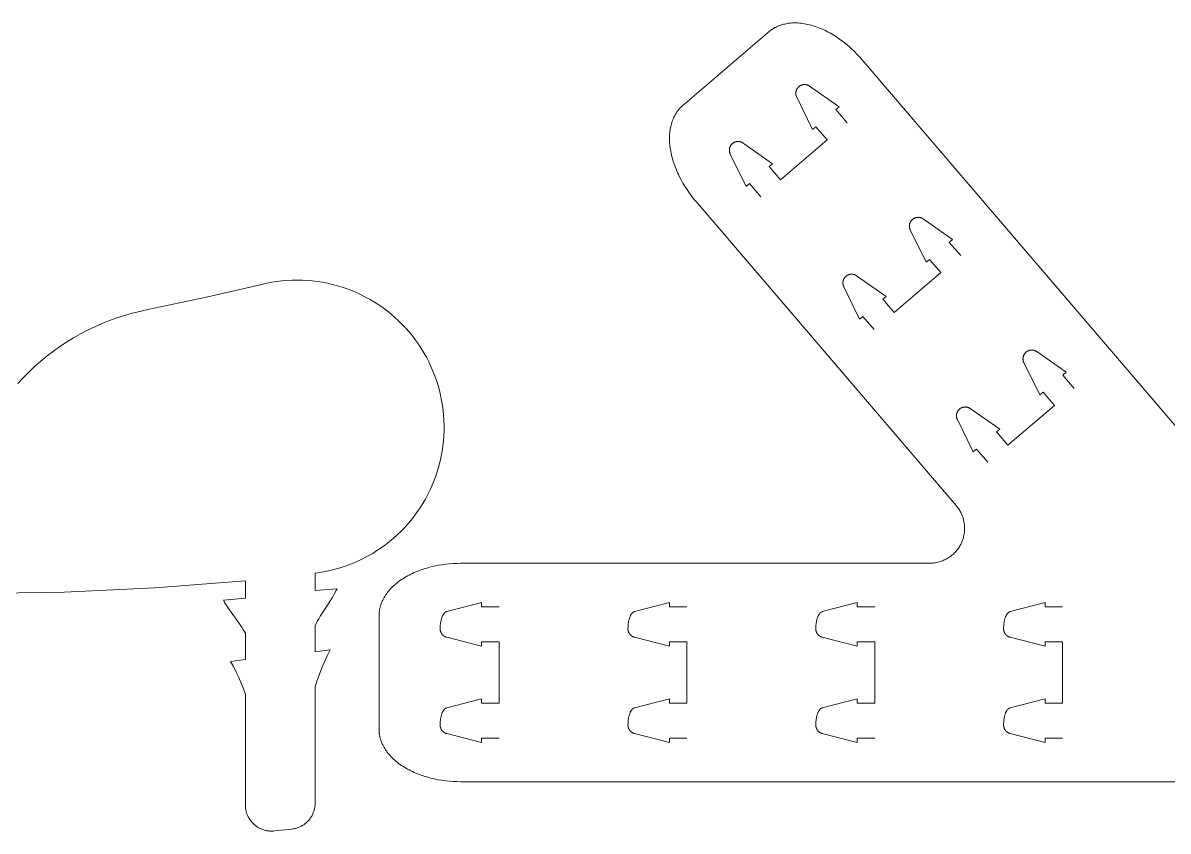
# Model space of a CAD drawing. Header units: millimetres. Extents: x 20064 to 20846, y -3773 to -3657.
# Drawn here: x 20579.5 to 20710.6, y -3760 to -3667.5 of the extents above; entities that cross this region are included whole.
import ezdxf

# ---------------------------------------------------------------- set-up
doc = ezdxf.new("R2010")
doc.units = ezdxf.units.MM
doc.header["$MEASUREMENT"] = 0
doc.layers.add('Exterior cut', color=3, linetype='Continuous', lineweight=0)
doc.layers.add('Interior cut', color=5, linetype='Continuous', lineweight=0)

msp = doc.modelspace()

# ---------------------------------------------------------------- linework, layer by layer
at = {"layer": 'Exterior cut'}
for points in [[(20719.57, -3723.11), (20675.59, -3671.71), (20675.32, -3671.4), (20675.03, -3671.09), (20674.73, -3670.79), (20674.41, -3670.49), (20674.09, -3670.2), (20673.75, -3669.91), (20673.4, -3669.64), (20673.04, -3669.38), (20672.86, -3669.25), (20672.67, -3669.13), (20672.49, -3669.01), (20672.3, -3668.89), (20672.11, -3668.78), (20671.92, -3668.67), (20671.72, -3668.57), (20671.53, -3668.47), (20671.34, -3668.37), (20671.14, -3668.28), (20670.95, -3668.2), (20670.75, -3668.12), (20670.55, -3668.04), (20670.36, -3667.97), (20670.16, -3667.9), (20669.97, -3667.84), (20669.77, -3667.79), (20669.58, -3667.74), (20669.39, -3667.69), (20669.2, -3667.65), (20669.01, -3667.62), (20668.82, -3667.59), (20668.64, -3667.56), (20668.45, -3667.54), (20668.27, -3667.53), (20668.09, -3667.52), (20667.91, -3667.52), (20667.74, -3667.52), (20667.57, -3667.53), (20667.4, -3667.54), (20667.23, -3667.56), (20667.07, -3667.59), (20666.91, -3667.61), (20666.76, -3667.65), (20666.61, -3667.68), (20666.46, -3667.72), (20666.31, -3667.77), (20666.17, -3667.82), (20666.03, -3667.87), (20665.97, -3667.9), (20665.9, -3667.93), (20665.83, -3667.96), (20665.77, -3667.99), (20665.71, -3668.03), (20665.64, -3668.06), (20665.58, -3668.09), (20665.52, -3668.13), (20665.46, -3668.16), (20665.4, -3668.2), (20665.34, -3668.24), (20665.29, -3668.28), (20665.23, -3668.32), (20665.18, -3668.36), (20665.07, -3668.44), (20664.97, -3668.52), (20655.09, -3676.97), (20654.99, -3677.06), (20654.89, -3677.16), (20654.84, -3677.2), (20654.8, -3677.25), (20654.75, -3677.3), (20654.7, -3677.35), (20654.66, -3677.41), (20654.61, -3677.46), (20654.57, -3677.51), (20654.53, -3677.57), (20654.48, -3677.63), (20654.44, -3677.68), (20654.4, -3677.74), (20654.36, -3677.8), (20654.32, -3677.86), (20654.28, -3677.93), (20654.21, -3678.05), (20654.14, -3678.19), (20654.07, -3678.32), (20654.01, -3678.46), (20653.95, -3678.61), (20653.89, -3678.76), (20653.84, -3678.91), (20653.79, -3679.07), (20653.75, -3679.23), (20653.71, -3679.39), (20653.67, -3679.56), (20653.64, -3679.73), (20653.62, -3679.91), (20653.6, -3680.08), (20653.58, -3680.27), (20653.57, -3680.45), (20653.57, -3680.64), (20653.57, -3680.83), (20653.57, -3681.02), (20653.58, -3681.21), (20653.6, -3681.41), (20653.62, -3681.61), (20653.64, -3681.81), (20653.67, -3682.01), (20653.71, -3682.22), (20653.75, -3682.42), (20653.79, -3682.62), (20653.84, -3682.83), (20653.9, -3683.04), (20653.96, -3683.24), (20654.02, -3683.45), (20654.09, -3683.66), (20654.16, -3683.86), (20654.24, -3684.07), (20654.32, -3684.27), (20654.41, -3684.48), (20654.5, -3684.68), (20654.59, -3684.88), (20654.69, -3685.08), (20654.89, -3685.48), (20655.1, -3685.87), (20655.33, -3686.24), (20655.57, -3686.61), (20655.82, -3686.97), (20656.07, -3687.31), (20656.33, -3687.65), (20656.6, -3687.97), (20686.38, -3722.78), (20686.47, -3722.89), (20686.56, -3723), (20686.64, -3723.11), (20686.71, -3723.22), (20686.79, -3723.34), (20686.85, -3723.46), (20686.92, -3723.58), (20686.98, -3723.71), (20687.03, -3723.83), (20687.08, -3723.96), (20687.13, -3724.09), (20687.17, -3724.22), (20687.21, -3724.36), (20687.24, -3724.49), (20687.27, -3724.63), (20687.3, -3724.76), (20687.32, -3724.9), (20687.33, -3725.04), (20687.34, -3725.17), (20687.34, -3725.31), (20687.34, -3725.45), (20687.34, -3725.59), (20687.33, -3725.72), (20687.32, -3725.86), (20687.3, -3726), (20687.27, -3726.14), (20687.24, -3726.27), (20687.21, -3726.4), (20687.17, -3726.54), (20687.13, -3726.67), (20687.08, -3726.8), (20687.03, -3726.93), (20686.98, -3727.05), (20686.92, -3727.18), (20686.85, -3727.3), (20686.79, -3727.42), (20686.71, -3727.54), (20686.64, -3727.65), (20686.56, -3727.76), (20686.47, -3727.87), (20686.38, -3727.98), (20686.29, -3728.08), (20686.2, -3728.18), (20686.1, -3728.28), (20686, -3728.37), (20685.89, -3728.46), (20685.78, -3728.55), (20685.67, -3728.63), (20685.56, -3728.71), (20685.44, -3728.79), (20685.32, -3728.86), (20685.2, -3728.92), (20685.08, -3728.98), (20684.95, -3729.04), (20684.83, -3729.1), (20684.7, -3729.14), (20684.57, -3729.19), (20684.43, -3729.23), (20684.3, -3729.26), (20684.17, -3729.29), (20684.03, -3729.32), (20683.89, -3729.34), (20683.76, -3729.36), (20683.62, -3729.37), (20683.48, -3729.38), (20683.34, -3729.38), (20629.65, -3729.38), (20629.23, -3729.39), (20628.81, -3729.4), (20628.38, -3729.44), (20627.95, -3729.48), (20627.51, -3729.54), (20627.08, -3729.61), (20626.64, -3729.7), (20626.21, -3729.8), (20626, -3729.86), (20625.78, -3729.92), (20625.57, -3729.98), (20625.36, -3730.05), (20625.15, -3730.12), (20624.94, -3730.2), (20624.74, -3730.28), (20624.54, -3730.36), (20624.34, -3730.44), (20624.14, -3730.53), (20623.95, -3730.63), (20623.76, -3730.72), (20623.58, -3730.82), (20623.4, -3730.92), (20623.22, -3731.03), (20623.05, -3731.14), (20622.88, -3731.25), (20622.71, -3731.36), (20622.55, -3731.48), (20622.4, -3731.6), (20622.25, -3731.72), (20622.11, -3731.84), (20621.97, -3731.97), (20621.83, -3732.1), (20621.71, -3732.23), (20621.58, -3732.36), (20621.47, -3732.49), (20621.36, -3732.62), (20621.25, -3732.76), (20621.15, -3732.9), (20621.06, -3733.03), (20620.97, -3733.17), (20620.89, -3733.31), (20620.81, -3733.45), (20620.74, -3733.59), (20620.67, -3733.73), (20620.61, -3733.87), (20620.56, -3734.01), (20620.51, -3734.15), (20620.49, -3734.22), (20620.47, -3734.29), (20620.45, -3734.36), (20620.43, -3734.43), (20620.41, -3734.5), (20620.4, -3734.57), (20620.39, -3734.64), (20620.37, -3734.7), (20620.36, -3734.77), (20620.35, -3734.84), (20620.34, -3734.91), (20620.33, -3734.98), (20620.33, -3735.05), (20620.32, -3735.11), (20620.32, -3735.25), (20620.31, -3735.38), (20620.31, -3748.38), (20620.32, -3748.51), (20620.32, -3748.65), (20620.33, -3748.72), (20620.33, -3748.78), (20620.34, -3748.85), (20620.35, -3748.92), (20620.36, -3748.99), (20620.37, -3749.06), (20620.39, -3749.13), (20620.4, -3749.19), (20620.41, -3749.26), (20620.43, -3749.33), (20620.45, -3749.4), (20620.47, -3749.47), (20620.49, -3749.54), (20620.51, -3749.61), (20620.56, -3749.75), (20620.61, -3749.89), (20620.67, -3750.03), (20620.74, -3750.17), (20620.81, -3750.31), (20620.89, -3750.45), (20620.97, -3750.59), (20621.06, -3750.73), (20621.15, -3750.86), (20621.25, -3751), (20621.36, -3751.14), (20621.47, -3751.27), (20621.58, -3751.4), (20621.71, -3751.53), (20621.83, -3751.66), (20621.97, -3751.79), (20622.11, -3751.92), (20622.25, -3752.04), (20622.4, -3752.16), (20622.55, -3752.28), (20622.71, -3752.4), (20622.88, -3752.51), (20623.05, -3752.62), (20623.22, -3752.73), (20623.4, -3752.84), (20623.58, -3752.94), (20623.76, -3753.04), (20623.95, -3753.13), (20624.14, -3753.23), (20624.34, -3753.32), (20624.54, -3753.4), (20624.74, -3753.48), (20624.94, -3753.56), (20625.15, -3753.64), (20625.36, -3753.71), (20625.57, -3753.78), (20625.78, -3753.84), (20626, -3753.9), (20626.21, -3753.96), (20626.64, -3754.06), (20627.08, -3754.15), (20627.51, -3754.22), (20627.95, -3754.28), (20628.38, -3754.32), (20628.81, -3754.36), (20629.23, -3754.37), (20629.65, -3754.38), (20733.27, -3754.38)], [(20578.98, -3708.78), (20579.6, -3708.11), (20580.25, -3707.46), (20580.91, -3706.83), (20581.6, -3706.23), (20582.31, -3705.65), (20583.04, -3705.1), (20583.78, -3704.57), (20584.55, -3704.06), (20585.33, -3703.58), (20586.12, -3703.13), (20586.93, -3702.71), (20587.76, -3702.31), (20588.6, -3701.94), (20589.44, -3701.6), (20590.3, -3701.29), (20591.18, -3701.01), (20592.05, -3700.76), (20592.94, -3700.54), (20593.84, -3700.34), (20600.37, -3698.97), (20606.88, -3697.45), (20607.45, -3697.32), (20608.02, -3697.21), (20608.6, -3697.12), (20609.18, -3697.05), (20609.76, -3697), (20610.34, -3696.97), (20610.93, -3696.96), (20611.51, -3696.97), (20612.09, -3697), (20612.67, -3697.05), (20613.25, -3697.12), (20613.83, -3697.21), (20614.4, -3697.32), (20614.97, -3697.45), (20615.54, -3697.6), (20616.1, -3697.77), (20616.65, -3697.96), (20617.19, -3698.17), (20617.73, -3698.39), (20618.26, -3698.64), (20618.78, -3698.9), (20619.3, -3699.19), (20619.8, -3699.48), (20620.29, -3699.8), (20620.77, -3700.13), (20621.24, -3700.48), (20621.69, -3700.85), (20622.13, -3701.23), (20622.56, -3701.63), (20622.98, -3702.04), (20623.38, -3702.46), (20623.76, -3702.9), (20624.13, -3703.35), (20624.49, -3703.82), (20624.83, -3704.29), (20625.15, -3704.78), (20625.45, -3705.28), (20625.74, -3705.79), (20626.01, -3706.31), (20626.26, -3706.84), (20626.49, -3707.37), (20626.7, -3707.91), (20626.9, -3708.47), (20627.07, -3709.02), (20627.23, -3709.59), (20627.36, -3710.15), (20627.48, -3710.73), (20627.58, -3711.3), (20627.65, -3711.88), (20627.71, -3712.46), (20627.75, -3713.04), (20627.76, -3713.63), (20627.76, -3714.21), (20627.73, -3714.8), (20627.69, -3715.38), (20627.62, -3715.96), (20627.54, -3716.54), (20627.43, -3717.11), (20627.31, -3717.68), (20627.16, -3718.25), (20627, -3718.81), (20626.82, -3719.36), (20626.61, -3719.91), (20626.39, -3720.45), (20626.15, -3720.98), (20625.89, -3721.51), (20625.62, -3722.02), (20625.32, -3722.53), (20625.01, -3723.02), (20624.68, -3723.5), (20624.34, -3723.97), (20623.98, -3724.43), (20623.6, -3724.88), (20623.21, -3725.31), (20622.8, -3725.73), (20622.38, -3726.14), (20621.95, -3726.53), (20621.5, -3726.9), (20621.04, -3727.26), (20620.57, -3727.6), (20620.08, -3727.93), (20619.59, -3728.24), (20619.08, -3728.53), (20618.56, -3728.8), (20618.04, -3729.06), (20617.51, -3729.3), (20616.96, -3729.52), (20616.42, -3729.72), (20615.86, -3729.9), (20615.3, -3730.06), (20614.73, -3730.2), (20614.16, -3730.32), (20613.59, -3730.43), (20613.01, -3730.51), (20613.01, -3732.51), (20615.51, -3732.29), (20615.38, -3732.55), (20615.24, -3732.81), (20615.09, -3733.08), (20614.93, -3733.34), (20614.26, -3734.4), (20613.59, -3735.45), (20613.43, -3735.72), (20613.28, -3735.98), (20613.14, -3736.24), (20613.01, -3736.51), (20613.01, -3739.51), (20614.71, -3739.29), (20614.37, -3739.97), (20614.06, -3740.66), (20613.76, -3741.36), (20613.49, -3742.06), (20613.24, -3742.78), (20613.01, -3743.5), (20613.01, -3756.81), (20613.01, -3756.92), (20613, -3757.02), (20612.99, -3757.13), (20612.98, -3757.23), (20612.96, -3757.33), (20612.94, -3757.44), (20612.92, -3757.54), (20612.89, -3757.64), (20612.86, -3757.74), (20612.83, -3757.84), (20612.79, -3757.93), (20612.75, -3758.03), (20612.71, -3758.12), (20612.66, -3758.22), (20612.61, -3758.31), (20612.56, -3758.4), (20612.5, -3758.49), (20612.44, -3758.57), (20612.38, -3758.66), (20612.31, -3758.74), (20612.24, -3758.82), (20612.17, -3758.89), (20612.1, -3758.97), (20612.02, -3759.04), (20611.94, -3759.11), (20611.86, -3759.17), (20611.78, -3759.24), (20611.7, -3759.3), (20611.61, -3759.35), (20611.52, -3759.41), (20611.43, -3759.46), (20611.33, -3759.51), (20611.24, -3759.55), (20611.14, -3759.59), (20611.05, -3759.63), (20610.95, -3759.66), (20610.85, -3759.69), (20610.75, -3759.72), (20610.65, -3759.75), (20610.54, -3759.77), (20610.44, -3759.78), (20610.34, -3759.8), (20608.34, -3760.02), (20608.24, -3760.03), (20608.14, -3760.03), (20608.03, -3760.03), (20607.93, -3760.03), (20607.83, -3760.03), (20607.72, -3760.02), (20607.62, -3760.01), (20607.52, -3759.99), (20607.42, -3759.98), (20607.32, -3759.95), (20607.22, -3759.93), (20607.12, -3759.9), (20607.02, -3759.87), (20606.93, -3759.83), (20606.83, -3759.79), (20606.74, -3759.75), (20606.64, -3759.71), (20606.55, -3759.66), (20606.46, -3759.61), (20606.38, -3759.55), (20606.29, -3759.49), (20606.21, -3759.43), (20606.13, -3759.37), (20606.05, -3759.3), (20605.97, -3759.23), (20605.9, -3759.16), (20605.83, -3759.09), (20605.76, -3759.01), (20605.69, -3758.94), (20605.63, -3758.85), (20605.57, -3758.77), (20605.51, -3758.69), (20605.45, -3758.6), (20605.4, -3758.51), (20605.35, -3758.42), (20605.3, -3758.33), (20605.26, -3758.23), (20605.22, -3758.14), (20605.19, -3758.04), (20605.15, -3757.95), (20605.12, -3757.85), (20605.1, -3757.75), (20605.07, -3757.65), (20605.06, -3757.55), (20605.04, -3757.44), (20605.03, -3757.34), (20605.02, -3757.24), (20605.01, -3757.14), (20605.01, -3757.03), (20605.01, -3744.39), (20604.78, -3743.74), (20604.53, -3743.09), (20604.26, -3742.46), (20603.96, -3741.83), (20603.65, -3741.21), (20603.31, -3740.61), (20605.01, -3740.39), (20605.01, -3737.39), (20604.95, -3737.27), (20604.88, -3737.15), (20604.74, -3736.92), (20604.59, -3736.68), (20604.43, -3736.44), (20603.76, -3735.5), (20603.09, -3734.56), (20602.93, -3734.32), (20602.78, -3734.08), (20602.64, -3733.85), (20602.58, -3733.73), (20602.51, -3733.61), (20605.01, -3733.39), (20605.01, -3731.39), (20594.65, -3732.18), (20584.26, -3732.67), (20573.86, -3732.83)]]:
    msp.add_lwpolyline(points, dxfattribs=at)
at = {"layer": 'Interior cut'}
for points in [[(20673.9, -3678.97), (20672.6, -3677.45), (20672.98, -3677.12), (20669.6, -3674.76), (20669.57, -3674.74), (20669.54, -3674.72), (20669.51, -3674.7), (20669.48, -3674.69), (20669.45, -3674.67), (20669.42, -3674.66), (20669.39, -3674.64), (20669.36, -3674.63), (20669.32, -3674.62), (20669.29, -3674.61), (20669.26, -3674.6), (20669.22, -3674.6), (20669.19, -3674.59), (20669.15, -3674.58), (20669.12, -3674.58), (20669.08, -3674.58), (20669.05, -3674.58), (20669.02, -3674.58), (20668.98, -3674.58), (20668.95, -3674.58), (20668.91, -3674.58), (20668.88, -3674.59), (20668.84, -3674.59), (20668.81, -3674.6), (20668.78, -3674.61), (20668.74, -3674.62), (20668.71, -3674.63), (20668.68, -3674.64), (20668.64, -3674.65), (20668.61, -3674.67), (20668.58, -3674.68), (20668.55, -3674.7), (20668.52, -3674.72), (20668.49, -3674.73), (20668.46, -3674.75), (20668.43, -3674.77), (20668.41, -3674.8), (20668.38, -3674.82), (20668.35, -3674.84), (20668.33, -3674.86), (20668.3, -3674.89), (20668.28, -3674.91), (20668.26, -3674.94), (20668.24, -3674.97), (20668.22, -3675), (20668.2, -3675.02), (20668.18, -3675.05), (20668.16, -3675.08), (20668.14, -3675.11), (20668.13, -3675.15), (20668.11, -3675.18), (20668.1, -3675.21), (20668.09, -3675.24), (20668.08, -3675.27), (20668.07, -3675.31), (20668.06, -3675.34), (20668.05, -3675.37), (20668.04, -3675.41), (20668.04, -3675.44), (20668.03, -3675.48), (20668.03, -3675.51), (20668.03, -3675.55), (20668.03, -3675.58), (20668.03, -3675.62), (20668.03, -3675.65), (20668.03, -3675.69), (20668.04, -3675.72), (20668.04, -3675.75), (20668.05, -3675.79), (20668.06, -3675.82), (20668.07, -3675.86), (20668.08, -3675.89), (20668.09, -3675.92), (20668.1, -3675.95), (20668.12, -3675.99), (20668.13, -3676.02), (20669.94, -3679.72), (20670.32, -3679.4), (20671.62, -3680.92), (20666.29, -3685.48), (20664.99, -3683.96), (20665.37, -3683.64), (20661.99, -3681.27), (20661.96, -3681.25), (20661.93, -3681.23), (20661.9, -3681.22), (20661.87, -3681.2), (20661.84, -3681.18), (20661.81, -3681.17), (20661.78, -3681.16), (20661.74, -3681.15), (20661.71, -3681.13), (20661.68, -3681.13), (20661.64, -3681.12), (20661.61, -3681.11), (20661.57, -3681.1), (20661.54, -3681.1), (20661.51, -3681.09), (20661.47, -3681.09), (20661.44, -3681.09), (20661.4, -3681.09), (20661.37, -3681.09), (20661.33, -3681.09), (20661.3, -3681.1), (20661.26, -3681.1), (20661.23, -3681.11), (20661.2, -3681.12), (20661.16, -3681.12), (20661.13, -3681.13), (20661.1, -3681.14), (20661.06, -3681.16), (20661.03, -3681.17), (20661, -3681.18), (20660.97, -3681.2), (20660.94, -3681.21), (20660.91, -3681.23), (20660.88, -3681.25), (20660.85, -3681.27), (20660.82, -3681.29), (20660.79, -3681.31), (20660.77, -3681.33), (20660.74, -3681.35), (20660.71, -3681.38), (20660.69, -3681.4), (20660.67, -3681.43), (20660.64, -3681.45), (20660.62, -3681.48), (20660.6, -3681.51), (20660.58, -3681.54), (20660.56, -3681.57), (20660.55, -3681.6), (20660.53, -3681.63), (20660.51, -3681.66), (20660.5, -3681.69), (20660.49, -3681.72), (20660.47, -3681.75), (20660.46, -3681.79), (20660.45, -3681.82), (20660.44, -3681.85), (20660.44, -3681.89), (20660.43, -3681.92), (20660.43, -3681.96), (20660.42, -3681.99), (20660.42, -3682.03), (20660.42, -3682.06), (20660.42, -3682.09), (20660.42, -3682.13), (20660.42, -3682.16), (20660.42, -3682.2), (20660.43, -3682.23), (20660.43, -3682.27), (20660.44, -3682.3), (20660.45, -3682.34), (20660.46, -3682.37), (20660.47, -3682.4), (20660.48, -3682.43), (20660.49, -3682.47), (20660.5, -3682.5), (20660.52, -3682.53), (20662.33, -3686.23), (20662.71, -3685.91), (20664.01, -3687.43)], [(20686.9, -3694.16), (20685.6, -3692.64), (20685.98, -3692.32), (20682.6, -3689.95), (20682.58, -3689.94), (20682.55, -3689.92), (20682.52, -3689.9), (20682.49, -3689.88), (20682.45, -3689.87), (20682.42, -3689.85), (20682.39, -3689.84), (20682.36, -3689.83), (20682.33, -3689.82), (20682.29, -3689.81), (20682.26, -3689.8), (20682.22, -3689.79), (20682.19, -3689.79), (20682.16, -3689.78), (20682.12, -3689.78), (20682.09, -3689.78), (20682.05, -3689.77), (20682.02, -3689.77), (20681.98, -3689.78), (20681.95, -3689.78), (20681.91, -3689.78), (20681.88, -3689.79), (20681.84, -3689.79), (20681.81, -3689.8), (20681.78, -3689.81), (20681.74, -3689.82), (20681.71, -3689.83), (20681.68, -3689.84), (20681.65, -3689.85), (20681.61, -3689.87), (20681.58, -3689.88), (20681.55, -3689.9), (20681.52, -3689.91), (20681.49, -3689.93), (20681.46, -3689.95), (20681.44, -3689.97), (20681.41, -3689.99), (20681.38, -3690.01), (20681.36, -3690.04), (20681.33, -3690.06), (20681.31, -3690.09), (20681.28, -3690.11), (20681.26, -3690.14), (20681.24, -3690.16), (20681.22, -3690.19), (20681.2, -3690.22), (20681.18, -3690.25), (20681.16, -3690.28), (20681.14, -3690.31), (20681.13, -3690.34), (20681.11, -3690.37), (20681.1, -3690.41), (20681.09, -3690.44), (20681.08, -3690.47), (20681.07, -3690.5), (20681.06, -3690.54), (20681.05, -3690.57), (20681.05, -3690.61), (20681.04, -3690.64), (20681.04, -3690.67), (20681.03, -3690.71), (20681.03, -3690.74), (20681.03, -3690.78), (20681.03, -3690.81), (20681.03, -3690.85), (20681.04, -3690.88), (20681.04, -3690.92), (20681.05, -3690.95), (20681.05, -3690.98), (20681.06, -3691.02), (20681.07, -3691.05), (20681.08, -3691.09), (20681.09, -3691.12), (20681.1, -3691.15), (20681.12, -3691.18), (20681.13, -3691.21), (20682.95, -3694.92), (20683.33, -3694.59), (20684.63, -3696.11), (20679.29, -3700.68), (20677.99, -3699.16), (20678.37, -3698.83), (20674.99, -3696.47), (20674.96, -3696.45), (20674.93, -3696.43), (20674.9, -3696.41), (20674.87, -3696.4), (20674.84, -3696.38), (20674.81, -3696.37), (20674.78, -3696.35), (20674.75, -3696.34), (20674.71, -3696.33), (20674.68, -3696.32), (20674.65, -3696.31), (20674.61, -3696.31), (20674.58, -3696.3), (20674.54, -3696.3), (20674.51, -3696.29), (20674.47, -3696.29), (20674.44, -3696.29), (20674.4, -3696.29), (20674.37, -3696.29), (20674.33, -3696.29), (20674.3, -3696.29), (20674.27, -3696.3), (20674.23, -3696.3), (20674.2, -3696.31), (20674.16, -3696.32), (20674.13, -3696.33), (20674.1, -3696.34), (20674.07, -3696.35), (20674.03, -3696.36), (20674, -3696.38), (20673.97, -3696.39), (20673.94, -3696.41), (20673.91, -3696.43), (20673.88, -3696.45), (20673.85, -3696.46), (20673.82, -3696.48), (20673.79, -3696.51), (20673.77, -3696.53), (20673.74, -3696.55), (20673.72, -3696.57), (20673.69, -3696.6), (20673.67, -3696.62), (20673.65, -3696.65), (20673.63, -3696.68), (20673.6, -3696.71), (20673.58, -3696.73), (20673.57, -3696.76), (20673.55, -3696.79), (20673.53, -3696.82), (20673.52, -3696.86), (20673.5, -3696.89), (20673.49, -3696.92), (20673.48, -3696.95), (20673.47, -3696.98), (20673.46, -3697.02), (20673.45, -3697.05), (20673.44, -3697.08), (20673.43, -3697.12), (20673.43, -3697.15), (20673.42, -3697.19), (20673.42, -3697.22), (20673.42, -3697.26), (20673.42, -3697.29), (20673.42, -3697.33), (20673.42, -3697.36), (20673.42, -3697.4), (20673.43, -3697.43), (20673.43, -3697.46), (20673.44, -3697.5), (20673.45, -3697.53), (20673.46, -3697.57), (20673.47, -3697.6), (20673.48, -3697.63), (20673.49, -3697.66), (20673.51, -3697.7), (20673.52, -3697.73), (20675.33, -3701.43), (20675.71, -3701.11), (20677.01, -3702.63)], [(20699.91, -3709.36), (20698.61, -3707.84), (20698.99, -3707.52), (20695.61, -3705.15), (20695.58, -3705.13), (20695.55, -3705.11), (20695.52, -3705.1), (20695.49, -3705.08), (20695.46, -3705.06), (20695.42, -3705.05), (20695.39, -3705.04), (20695.36, -3705.03), (20695.33, -3705.01), (20695.29, -3705.01), (20695.26, -3705), (20695.23, -3704.99), (20695.19, -3704.98), (20695.16, -3704.98), (20695.12, -3704.97), (20695.09, -3704.97), (20695.05, -3704.97), (20695.02, -3704.97), (20694.98, -3704.97), (20694.95, -3704.97), (20694.92, -3704.98), (20694.88, -3704.98), (20694.85, -3704.99), (20694.81, -3705), (20694.78, -3705), (20694.75, -3705.01), (20694.71, -3705.02), (20694.68, -3705.04), (20694.65, -3705.05), (20694.62, -3705.06), (20694.58, -3705.08), (20694.55, -3705.09), (20694.52, -3705.11), (20694.49, -3705.13), (20694.47, -3705.15), (20694.44, -3705.17), (20694.41, -3705.19), (20694.38, -3705.21), (20694.36, -3705.23), (20694.33, -3705.26), (20694.31, -3705.28), (20694.28, -3705.31), (20694.26, -3705.33), (20694.24, -3705.36), (20694.22, -3705.39), (20694.2, -3705.42), (20694.18, -3705.45), (20694.16, -3705.48), (20694.15, -3705.51), (20694.13, -3705.54), (20694.12, -3705.57), (20694.1, -3705.6), (20694.09, -3705.63), (20694.08, -3705.67), (20694.07, -3705.7), (20694.06, -3705.73), (20694.05, -3705.77), (20694.05, -3705.8), (20694.04, -3705.84), (20694.04, -3705.87), (20694.04, -3705.91), (20694.03, -3705.94), (20694.03, -3705.98), (20694.03, -3706.01), (20694.04, -3706.04), (20694.04, -3706.08), (20694.04, -3706.11), (20694.05, -3706.15), (20694.06, -3706.18), (20694.06, -3706.22), (20694.07, -3706.25), (20694.08, -3706.28), (20694.09, -3706.31), (20694.11, -3706.35), (20694.12, -3706.38), (20694.14, -3706.41), (20695.95, -3710.11), (20696.33, -3709.79), (20697.63, -3711.31), (20692.29, -3715.87), (20690.99, -3714.35), (20691.37, -3714.03), (20687.99, -3711.67), (20687.96, -3711.65), (20687.94, -3711.63), (20687.91, -3711.61), (20687.87, -3711.59), (20687.84, -3711.58), (20687.81, -3711.56), (20687.78, -3711.55), (20687.75, -3711.54), (20687.71, -3711.53), (20687.68, -3711.52), (20687.65, -3711.51), (20687.61, -3711.5), (20687.58, -3711.5), (20687.54, -3711.49), (20687.51, -3711.49), (20687.48, -3711.49), (20687.44, -3711.48), (20687.41, -3711.48), (20687.37, -3711.49), (20687.34, -3711.49), (20687.3, -3711.49), (20687.27, -3711.5), (20687.23, -3711.5), (20687.2, -3711.51), (20687.17, -3711.52), (20687.13, -3711.53), (20687.1, -3711.54), (20687.07, -3711.55), (20687.04, -3711.56), (20687, -3711.58), (20686.97, -3711.59), (20686.94, -3711.61), (20686.91, -3711.62), (20686.88, -3711.64), (20686.85, -3711.66), (20686.82, -3711.68), (20686.8, -3711.7), (20686.77, -3711.72), (20686.74, -3711.75), (20686.72, -3711.77), (20686.69, -3711.8), (20686.67, -3711.82), (20686.65, -3711.85), (20686.63, -3711.88), (20686.61, -3711.9), (20686.59, -3711.93), (20686.57, -3711.96), (20686.55, -3711.99), (20686.53, -3712.02), (20686.52, -3712.05), (20686.5, -3712.08), (20686.49, -3712.12), (20686.48, -3712.15), (20686.47, -3712.18), (20686.46, -3712.21), (20686.45, -3712.25), (20686.44, -3712.28), (20686.43, -3712.32), (20686.43, -3712.35), (20686.43, -3712.38), (20686.42, -3712.42), (20686.42, -3712.45), (20686.42, -3712.49), (20686.42, -3712.52), (20686.42, -3712.56), (20686.43, -3712.59), (20686.43, -3712.63), (20686.44, -3712.66), (20686.44, -3712.7), (20686.45, -3712.73), (20686.46, -3712.76), (20686.47, -3712.8), (20686.48, -3712.83), (20686.49, -3712.86), (20686.51, -3712.89), (20686.52, -3712.92), (20688.34, -3716.63), (20688.72, -3716.3), (20690.02, -3717.82)], [(20634.06, -3734.38), (20632.06, -3734.38), (20632.06, -3733.88), (20628.06, -3734.91), (20628.05, -3734.91), (20628.04, -3734.92), (20628.04, -3734.92), (20628.03, -3734.92), (20628.02, -3734.93), (20628.01, -3734.93), (20628, -3734.93), (20627.99, -3734.94), (20627.98, -3734.94), (20627.97, -3734.95), (20627.96, -3734.95), (20627.95, -3734.96), (20627.94, -3734.96), (20627.93, -3734.97), (20627.92, -3734.97), (20627.92, -3734.98), (20627.91, -3734.99), (20627.9, -3734.99), (20627.89, -3735), (20627.88, -3735.01), (20627.87, -3735.01), (20627.86, -3735.02), (20627.84, -3735.04), (20627.82, -3735.05), (20627.81, -3735.07), (20627.79, -3735.09), (20627.77, -3735.11), (20627.75, -3735.13), (20627.74, -3735.15), (20627.72, -3735.17), (20627.7, -3735.2), (20627.69, -3735.22), (20627.67, -3735.24), (20627.65, -3735.27), (20627.64, -3735.3), (20627.62, -3735.33), (20627.61, -3735.36), (20627.59, -3735.39), (20627.58, -3735.42), (20627.56, -3735.45), (20627.55, -3735.48), (20627.52, -3735.55), (20627.5, -3735.62), (20627.47, -3735.69), (20627.45, -3735.77), (20627.43, -3735.84), (20627.41, -3735.92), (20627.39, -3736.01), (20627.38, -3736.09), (20627.36, -3736.18), (20627.35, -3736.26), (20627.34, -3736.35), (20627.33, -3736.44), (20627.33, -3736.53), (20627.32, -3736.62), (20627.32, -3736.7), (20627.31, -3736.88), (20627.31, -3736.9), (20627.31, -3736.92), (20627.31, -3736.94), (20627.32, -3736.96), (20627.32, -3736.98), (20627.32, -3737), (20627.32, -3737.02), (20627.33, -3737.04), (20627.33, -3737.06), (20627.33, -3737.08), (20627.34, -3737.1), (20627.34, -3737.12), (20627.35, -3737.14), (20627.35, -3737.16), (20627.36, -3737.18), (20627.36, -3737.2), (20627.37, -3737.21), (20627.38, -3737.23), (20627.39, -3737.25), (20627.39, -3737.27), (20627.4, -3737.29), (20627.41, -3737.31), (20627.42, -3737.33), (20627.43, -3737.35), (20627.44, -3737.37), (20627.45, -3737.39), (20627.46, -3737.4), (20627.47, -3737.42), (20627.48, -3737.44), (20627.5, -3737.46), (20627.51, -3737.48), (20627.52, -3737.49), (20627.54, -3737.51), (20627.55, -3737.53), (20627.56, -3737.54), (20627.58, -3737.56), (20627.59, -3737.57), (20627.61, -3737.59), (20627.62, -3737.6), (20627.64, -3737.62), (20627.65, -3737.63), (20627.67, -3737.65), (20627.69, -3737.66), (20627.7, -3737.67), (20627.72, -3737.68), (20627.74, -3737.7), (20627.75, -3737.71), (20627.77, -3737.72), (20627.79, -3737.73), (20627.81, -3737.74), (20627.82, -3737.75), (20627.84, -3737.76), (20627.86, -3737.77), (20627.88, -3737.78), (20627.9, -3737.79), (20627.92, -3737.8), (20627.93, -3737.81), (20627.95, -3737.81), (20627.97, -3737.82), (20627.99, -3737.83), (20628.01, -3737.83), (20628.03, -3737.84), (20628.04, -3737.84), (20628.06, -3737.85), (20632.06, -3738.88), (20632.06, -3738.38), (20634.06, -3738.38), (20634.06, -3745.4), (20632.06, -3745.4), (20632.06, -3744.9), (20628.06, -3745.93), (20628.05, -3745.93), (20628.04, -3745.94), (20628.04, -3745.94), (20628.03, -3745.94), (20628.02, -3745.95), (20628.01, -3745.95), (20628, -3745.95), (20627.99, -3745.96), (20627.98, -3745.96), (20627.97, -3745.97), (20627.96, -3745.97), (20627.95, -3745.98), (20627.94, -3745.98), (20627.93, -3745.99), (20627.92, -3745.99), (20627.92, -3746), (20627.91, -3746), (20627.9, -3746.01), (20627.89, -3746.02), (20627.88, -3746.02), (20627.87, -3746.03), (20627.86, -3746.04), (20627.84, -3746.05), (20627.82, -3746.07), (20627.81, -3746.09), (20627.79, -3746.11), (20627.77, -3746.13), (20627.75, -3746.15), (20627.74, -3746.17), (20627.72, -3746.19), (20627.7, -3746.21), (20627.69, -3746.24), (20627.67, -3746.26), (20627.65, -3746.29), (20627.64, -3746.32), (20627.62, -3746.35), (20627.61, -3746.37), (20627.59, -3746.4), (20627.58, -3746.44), (20627.56, -3746.47), (20627.55, -3746.5), (20627.52, -3746.57), (20627.5, -3746.64), (20627.47, -3746.71), (20627.45, -3746.79), (20627.43, -3746.86), (20627.41, -3746.94), (20627.39, -3747.03), (20627.38, -3747.11), (20627.36, -3747.19), (20627.35, -3747.28), (20627.34, -3747.37), (20627.33, -3747.46), (20627.33, -3747.55), (20627.32, -3747.63), (20627.32, -3747.72), (20627.31, -3747.9), (20627.31, -3747.92), (20627.31, -3747.94), (20627.31, -3747.96), (20627.32, -3747.98), (20627.32, -3748), (20627.32, -3748.02), (20627.32, -3748.04), (20627.33, -3748.06), (20627.33, -3748.08), (20627.33, -3748.1), (20627.34, -3748.12), (20627.34, -3748.14), (20627.35, -3748.15), (20627.35, -3748.17), (20627.36, -3748.19), (20627.36, -3748.21), (20627.37, -3748.23), (20627.38, -3748.25), (20627.39, -3748.27), (20627.39, -3748.29), (20627.4, -3748.31), (20627.41, -3748.33), (20627.42, -3748.35), (20627.43, -3748.37), (20627.44, -3748.39), (20627.45, -3748.41), (20627.46, -3748.42), (20627.47, -3748.44), (20627.48, -3748.46), (20627.5, -3748.48), (20627.51, -3748.49), (20627.52, -3748.51), (20627.54, -3748.53), (20627.55, -3748.55), (20627.56, -3748.56), (20627.58, -3748.58), (20627.59, -3748.59), (20627.61, -3748.61), (20627.62, -3748.62), (20627.64, -3748.64), (20627.65, -3748.65), (20627.67, -3748.67), (20627.69, -3748.68), (20627.7, -3748.69), (20627.72, -3748.7), (20627.74, -3748.72), (20627.75, -3748.73), (20627.77, -3748.74), (20627.79, -3748.75), (20627.81, -3748.76), (20627.82, -3748.77), (20627.84, -3748.78), (20627.86, -3748.79), (20627.88, -3748.8), (20627.9, -3748.81), (20627.92, -3748.82), (20627.93, -3748.82), (20627.95, -3748.83), (20627.97, -3748.84), (20627.99, -3748.85), (20628.01, -3748.85), (20628.03, -3748.86), (20628.04, -3748.86), (20628.06, -3748.87), (20632.06, -3749.9), (20632.06, -3749.4), (20634.06, -3749.4)], [(20655.56, -3734.38), (20653.56, -3734.38), (20653.56, -3733.88), (20649.56, -3734.91), (20649.55, -3734.91), (20649.54, -3734.92), (20649.54, -3734.92), (20649.53, -3734.92), (20649.52, -3734.93), (20649.51, -3734.93), (20649.5, -3734.93), (20649.49, -3734.94), (20649.48, -3734.94), (20649.47, -3734.95), (20649.46, -3734.95), (20649.45, -3734.96), (20649.44, -3734.96), (20649.43, -3734.97), (20649.42, -3734.97), (20649.42, -3734.98), (20649.41, -3734.99), (20649.4, -3734.99), (20649.39, -3735), (20649.38, -3735.01), (20649.37, -3735.01), (20649.36, -3735.02), (20649.34, -3735.04), (20649.32, -3735.05), (20649.31, -3735.07), (20649.29, -3735.09), (20649.27, -3735.11), (20649.25, -3735.13), (20649.24, -3735.15), (20649.22, -3735.17), (20649.2, -3735.2), (20649.19, -3735.22), (20649.17, -3735.24), (20649.15, -3735.27), (20649.14, -3735.3), (20649.12, -3735.33), (20649.11, -3735.36), (20649.09, -3735.39), (20649.08, -3735.42), (20649.06, -3735.45), (20649.05, -3735.48), (20649.02, -3735.55), (20649, -3735.62), (20648.97, -3735.69), (20648.95, -3735.77), (20648.93, -3735.84), (20648.91, -3735.92), (20648.89, -3736.01), (20648.88, -3736.09), (20648.86, -3736.18), (20648.85, -3736.26), (20648.84, -3736.35), (20648.83, -3736.44), (20648.83, -3736.53), (20648.82, -3736.62), (20648.82, -3736.7), (20648.81, -3736.88), (20648.81, -3736.9), (20648.81, -3736.92), (20648.81, -3736.94), (20648.82, -3736.96), (20648.82, -3736.98), (20648.82, -3737), (20648.82, -3737.02), (20648.83, -3737.04), (20648.83, -3737.06), (20648.83, -3737.08), (20648.84, -3737.1), (20648.84, -3737.12), (20648.85, -3737.14), (20648.85, -3737.16), (20648.86, -3737.18), (20648.86, -3737.2), (20648.87, -3737.21), (20648.88, -3737.23), (20648.89, -3737.25), (20648.89, -3737.27), (20648.9, -3737.29), (20648.91, -3737.31), (20648.92, -3737.33), (20648.93, -3737.35), (20648.94, -3737.37), (20648.95, -3737.39), (20648.96, -3737.4), (20648.97, -3737.42), (20648.98, -3737.44), (20649, -3737.46), (20649.01, -3737.48), (20649.02, -3737.49), (20649.04, -3737.51), (20649.05, -3737.53), (20649.06, -3737.54), (20649.08, -3737.56), (20649.09, -3737.57), (20649.11, -3737.59), (20649.12, -3737.6), (20649.14, -3737.62), (20649.15, -3737.63), (20649.17, -3737.65), (20649.19, -3737.66), (20649.2, -3737.67), (20649.22, -3737.68), (20649.24, -3737.7), (20649.25, -3737.71), (20649.27, -3737.72), (20649.29, -3737.73), (20649.31, -3737.74), (20649.32, -3737.75), (20649.34, -3737.76), (20649.36, -3737.77), (20649.38, -3737.78), (20649.4, -3737.79), (20649.42, -3737.8), (20649.43, -3737.81), (20649.45, -3737.81), (20649.47, -3737.82), (20649.49, -3737.83), (20649.51, -3737.83), (20649.53, -3737.84), (20649.54, -3737.84), (20649.56, -3737.85), (20653.56, -3738.88), (20653.56, -3738.38), (20655.56, -3738.38), (20655.56, -3745.4), (20653.56, -3745.4), (20653.56, -3744.9), (20649.56, -3745.93), (20649.55, -3745.93), (20649.54, -3745.94), (20649.54, -3745.94), (20649.53, -3745.94), (20649.52, -3745.95), (20649.51, -3745.95), (20649.5, -3745.95), (20649.49, -3745.96), (20649.48, -3745.96), (20649.47, -3745.97), (20649.46, -3745.97), (20649.45, -3745.98), (20649.44, -3745.98), (20649.43, -3745.99), (20649.42, -3745.99), (20649.42, -3746), (20649.41, -3746), (20649.4, -3746.01), (20649.39, -3746.02), (20649.38, -3746.02), (20649.37, -3746.03), (20649.36, -3746.04), (20649.34, -3746.05), (20649.32, -3746.07), (20649.31, -3746.09), (20649.29, -3746.11), (20649.27, -3746.13), (20649.25, -3746.15), (20649.24, -3746.17), (20649.22, -3746.19), (20649.2, -3746.21), (20649.19, -3746.24), (20649.17, -3746.26), (20649.15, -3746.29), (20649.14, -3746.32), (20649.12, -3746.35), (20649.11, -3746.37), (20649.09, -3746.4), (20649.08, -3746.44), (20649.06, -3746.47), (20649.05, -3746.5), (20649.02, -3746.57), (20649, -3746.64), (20648.97, -3746.71), (20648.95, -3746.79), (20648.93, -3746.86), (20648.91, -3746.94), (20648.89, -3747.03), (20648.88, -3747.11), (20648.86, -3747.19), (20648.85, -3747.28), (20648.84, -3747.37), (20648.83, -3747.46), (20648.83, -3747.55), (20648.82, -3747.63), (20648.82, -3747.72), (20648.81, -3747.9), (20648.81, -3747.92), (20648.81, -3747.94), (20648.81, -3747.96), (20648.82, -3747.98), (20648.82, -3748), (20648.82, -3748.02), (20648.82, -3748.04), (20648.83, -3748.06), (20648.83, -3748.08), (20648.83, -3748.1), (20648.84, -3748.12), (20648.84, -3748.14), (20648.85, -3748.15), (20648.85, -3748.17), (20648.86, -3748.19), (20648.86, -3748.21), (20648.87, -3748.23), (20648.88, -3748.25), (20648.89, -3748.27), (20648.89, -3748.29), (20648.9, -3748.31), (20648.91, -3748.33), (20648.92, -3748.35), (20648.93, -3748.37), (20648.94, -3748.39), (20648.95, -3748.41), (20648.96, -3748.42), (20648.97, -3748.44), (20648.98, -3748.46), (20649, -3748.48), (20649.01, -3748.49), (20649.02, -3748.51), (20649.04, -3748.53), (20649.05, -3748.55), (20649.06, -3748.56), (20649.08, -3748.58), (20649.09, -3748.59), (20649.11, -3748.61), (20649.12, -3748.62), (20649.14, -3748.64), (20649.15, -3748.65), (20649.17, -3748.67), (20649.19, -3748.68), (20649.2, -3748.69), (20649.22, -3748.7), (20649.24, -3748.72), (20649.25, -3748.73), (20649.27, -3748.74), (20649.29, -3748.75), (20649.31, -3748.76), (20649.32, -3748.77), (20649.34, -3748.78), (20649.36, -3748.79), (20649.38, -3748.8), (20649.4, -3748.81), (20649.42, -3748.82), (20649.43, -3748.82), (20649.45, -3748.83), (20649.47, -3748.84), (20649.49, -3748.85), (20649.51, -3748.85), (20649.53, -3748.86), (20649.54, -3748.86), (20649.56, -3748.87), (20653.56, -3749.9), (20653.56, -3749.4), (20655.56, -3749.4)], [(20677.06, -3734.38), (20675.06, -3734.38), (20675.06, -3733.88), (20671.06, -3734.91), (20671.05, -3734.91), (20671.04, -3734.92), (20671.04, -3734.92), (20671.03, -3734.92), (20671.02, -3734.93), (20671.01, -3734.93), (20671, -3734.93), (20670.99, -3734.94), (20670.98, -3734.94), (20670.97, -3734.95), (20670.96, -3734.95), (20670.95, -3734.96), (20670.94, -3734.96), (20670.93, -3734.97), (20670.92, -3734.97), (20670.92, -3734.98), (20670.91, -3734.99), (20670.9, -3734.99), (20670.89, -3735), (20670.88, -3735.01), (20670.87, -3735.01), (20670.86, -3735.02), (20670.84, -3735.04), (20670.82, -3735.05), (20670.81, -3735.07), (20670.79, -3735.09), (20670.77, -3735.11), (20670.75, -3735.13), (20670.74, -3735.15), (20670.72, -3735.17), (20670.7, -3735.2), (20670.69, -3735.22), (20670.67, -3735.24), (20670.65, -3735.27), (20670.64, -3735.3), (20670.62, -3735.33), (20670.61, -3735.36), (20670.59, -3735.39), (20670.58, -3735.42), (20670.56, -3735.45), (20670.55, -3735.48), (20670.52, -3735.55), (20670.5, -3735.62), (20670.47, -3735.69), (20670.45, -3735.77), (20670.43, -3735.84), (20670.41, -3735.92), (20670.39, -3736.01), (20670.38, -3736.09), (20670.36, -3736.18), (20670.35, -3736.26), (20670.34, -3736.35), (20670.33, -3736.44), (20670.33, -3736.53), (20670.32, -3736.62), (20670.32, -3736.7), (20670.31, -3736.88), (20670.31, -3736.9), (20670.31, -3736.92), (20670.31, -3736.94), (20670.32, -3736.96), (20670.32, -3736.98), (20670.32, -3737), (20670.32, -3737.02), (20670.33, -3737.04), (20670.33, -3737.06), (20670.33, -3737.08), (20670.34, -3737.1), (20670.34, -3737.12), (20670.35, -3737.14), (20670.35, -3737.16), (20670.36, -3737.18), (20670.36, -3737.2), (20670.37, -3737.21), (20670.38, -3737.23), (20670.39, -3737.25), (20670.39, -3737.27), (20670.4, -3737.29), (20670.41, -3737.31), (20670.42, -3737.33), (20670.43, -3737.35), (20670.44, -3737.37), (20670.45, -3737.39), (20670.46, -3737.4), (20670.47, -3737.42), (20670.48, -3737.44), (20670.5, -3737.46), (20670.51, -3737.48), (20670.52, -3737.49), (20670.54, -3737.51), (20670.55, -3737.53), (20670.56, -3737.54), (20670.58, -3737.56), (20670.59, -3737.57), (20670.61, -3737.59), (20670.62, -3737.6), (20670.64, -3737.62), (20670.65, -3737.63), (20670.67, -3737.65), (20670.69, -3737.66), (20670.7, -3737.67), (20670.72, -3737.68), (20670.74, -3737.7), (20670.75, -3737.71), (20670.77, -3737.72), (20670.79, -3737.73), (20670.81, -3737.74), (20670.82, -3737.75), (20670.84, -3737.76), (20670.86, -3737.77), (20670.88, -3737.78), (20670.9, -3737.79), (20670.92, -3737.8), (20670.93, -3737.81), (20670.95, -3737.81), (20670.97, -3737.82), (20670.99, -3737.83), (20671.01, -3737.83), (20671.03, -3737.84), (20671.04, -3737.84), (20671.06, -3737.85), (20675.06, -3738.88), (20675.06, -3738.38), (20677.06, -3738.38), (20677.06, -3745.4), (20675.06, -3745.4), (20675.06, -3744.9), (20671.06, -3745.93), (20671.05, -3745.93), (20671.04, -3745.94), (20671.04, -3745.94), (20671.03, -3745.94), (20671.02, -3745.95), (20671.01, -3745.95), (20671, -3745.95), (20670.99, -3745.96), (20670.98, -3745.96), (20670.97, -3745.97), (20670.96, -3745.97), (20670.95, -3745.98), (20670.94, -3745.98), (20670.93, -3745.99), (20670.92, -3745.99), (20670.92, -3746), (20670.91, -3746), (20670.9, -3746.01), (20670.89, -3746.02), (20670.88, -3746.02), (20670.87, -3746.03), (20670.86, -3746.04), (20670.84, -3746.05), (20670.82, -3746.07), (20670.81, -3746.09), (20670.79, -3746.11), (20670.77, -3746.13), (20670.75, -3746.15), (20670.74, -3746.17), (20670.72, -3746.19), (20670.7, -3746.21), (20670.69, -3746.24), (20670.67, -3746.26), (20670.65, -3746.29), (20670.64, -3746.32), (20670.62, -3746.35), (20670.61, -3746.37), (20670.59, -3746.4), (20670.58, -3746.44), (20670.56, -3746.47), (20670.55, -3746.5), (20670.52, -3746.57), (20670.5, -3746.64), (20670.47, -3746.71), (20670.45, -3746.79), (20670.43, -3746.86), (20670.41, -3746.94), (20670.39, -3747.03), (20670.38, -3747.11), (20670.36, -3747.19), (20670.35, -3747.28), (20670.34, -3747.37), (20670.33, -3747.46), (20670.33, -3747.55), (20670.32, -3747.63), (20670.32, -3747.72), (20670.31, -3747.9), (20670.31, -3747.92), (20670.31, -3747.94), (20670.31, -3747.96), (20670.32, -3747.98), (20670.32, -3748), (20670.32, -3748.02), (20670.32, -3748.04), (20670.33, -3748.06), (20670.33, -3748.08), (20670.33, -3748.1), (20670.34, -3748.12), (20670.34, -3748.14), (20670.35, -3748.15), (20670.35, -3748.17), (20670.36, -3748.19), (20670.36, -3748.21), (20670.37, -3748.23), (20670.38, -3748.25), (20670.39, -3748.27), (20670.39, -3748.29), (20670.4, -3748.31), (20670.41, -3748.33), (20670.42, -3748.35), (20670.43, -3748.37), (20670.44, -3748.39), (20670.45, -3748.41), (20670.46, -3748.42), (20670.47, -3748.44), (20670.48, -3748.46), (20670.5, -3748.48), (20670.51, -3748.49), (20670.52, -3748.51), (20670.54, -3748.53), (20670.55, -3748.55), (20670.56, -3748.56), (20670.58, -3748.58), (20670.59, -3748.59), (20670.61, -3748.61), (20670.62, -3748.62), (20670.64, -3748.64), (20670.65, -3748.65), (20670.67, -3748.67), (20670.69, -3748.68), (20670.7, -3748.69), (20670.72, -3748.7), (20670.74, -3748.72), (20670.75, -3748.73), (20670.77, -3748.74), (20670.79, -3748.75), (20670.81, -3748.76), (20670.82, -3748.77), (20670.84, -3748.78), (20670.86, -3748.79), (20670.88, -3748.8), (20670.9, -3748.81), (20670.92, -3748.82), (20670.93, -3748.82), (20670.95, -3748.83), (20670.97, -3748.84), (20670.99, -3748.85), (20671.01, -3748.85), (20671.03, -3748.86), (20671.04, -3748.86), (20671.06, -3748.87), (20675.06, -3749.9), (20675.06, -3749.4), (20677.06, -3749.4)], [(20698.56, -3734.38), (20696.56, -3734.38), (20696.56, -3733.88), (20692.56, -3734.91), (20692.55, -3734.91), (20692.54, -3734.92), (20692.54, -3734.92), (20692.53, -3734.92), (20692.52, -3734.93), (20692.51, -3734.93), (20692.5, -3734.93), (20692.49, -3734.94), (20692.48, -3734.94), (20692.47, -3734.95), (20692.46, -3734.95), (20692.45, -3734.96), (20692.44, -3734.96), (20692.43, -3734.97), (20692.42, -3734.97), (20692.42, -3734.98), (20692.41, -3734.99), (20692.4, -3734.99), (20692.39, -3735), (20692.38, -3735.01), (20692.37, -3735.01), (20692.36, -3735.02), (20692.34, -3735.04), (20692.32, -3735.05), (20692.31, -3735.07), (20692.29, -3735.09), (20692.27, -3735.11), (20692.25, -3735.13), (20692.24, -3735.15), (20692.22, -3735.17), (20692.2, -3735.2), (20692.19, -3735.22), (20692.17, -3735.24), (20692.15, -3735.27), (20692.14, -3735.3), (20692.12, -3735.33), (20692.11, -3735.36), (20692.09, -3735.39), (20692.08, -3735.42), (20692.06, -3735.45), (20692.05, -3735.48), (20692.02, -3735.55), (20692, -3735.62), (20691.97, -3735.69), (20691.95, -3735.77), (20691.93, -3735.84), (20691.91, -3735.92), (20691.89, -3736.01), (20691.88, -3736.09), (20691.86, -3736.18), (20691.85, -3736.26), (20691.84, -3736.35), (20691.83, -3736.44), (20691.83, -3736.53), (20691.82, -3736.62), (20691.82, -3736.7), (20691.81, -3736.88), (20691.81, -3736.9), (20691.81, -3736.92), (20691.81, -3736.94), (20691.82, -3736.96), (20691.82, -3736.98), (20691.82, -3737), (20691.82, -3737.02), (20691.83, -3737.04), (20691.83, -3737.06), (20691.83, -3737.08), (20691.84, -3737.1), (20691.84, -3737.12), (20691.85, -3737.14), (20691.85, -3737.16), (20691.86, -3737.18), (20691.86, -3737.2), (20691.87, -3737.21), (20691.88, -3737.23), (20691.89, -3737.25), (20691.89, -3737.27), (20691.9, -3737.29), (20691.91, -3737.31), (20691.92, -3737.33), (20691.93, -3737.35), (20691.94, -3737.37), (20691.95, -3737.39), (20691.96, -3737.4), (20691.97, -3737.42), (20691.98, -3737.44), (20692, -3737.46), (20692.01, -3737.48), (20692.02, -3737.49), (20692.04, -3737.51), (20692.05, -3737.53), (20692.06, -3737.54), (20692.08, -3737.56), (20692.09, -3737.57), (20692.11, -3737.59), (20692.12, -3737.6), (20692.14, -3737.62), (20692.15, -3737.63), (20692.17, -3737.65), (20692.19, -3737.66), (20692.2, -3737.67), (20692.22, -3737.68), (20692.24, -3737.7), (20692.25, -3737.71), (20692.27, -3737.72), (20692.29, -3737.73), (20692.31, -3737.74), (20692.32, -3737.75), (20692.34, -3737.76), (20692.36, -3737.77), (20692.38, -3737.78), (20692.4, -3737.79), (20692.42, -3737.8), (20692.43, -3737.81), (20692.45, -3737.81), (20692.47, -3737.82), (20692.49, -3737.83), (20692.51, -3737.83), (20692.53, -3737.84), (20692.54, -3737.84), (20692.56, -3737.85), (20696.56, -3738.88), (20696.56, -3738.38), (20698.56, -3738.38), (20698.56, -3745.4), (20696.56, -3745.4), (20696.56, -3744.9), (20692.56, -3745.93), (20692.55, -3745.93), (20692.54, -3745.94), (20692.54, -3745.94), (20692.53, -3745.94), (20692.52, -3745.95), (20692.51, -3745.95), (20692.5, -3745.95), (20692.49, -3745.96), (20692.48, -3745.96), (20692.47, -3745.97), (20692.46, -3745.97), (20692.45, -3745.98), (20692.44, -3745.98), (20692.43, -3745.99), (20692.42, -3745.99), (20692.42, -3746), (20692.41, -3746), (20692.4, -3746.01), (20692.39, -3746.02), (20692.38, -3746.02), (20692.37, -3746.03), (20692.36, -3746.04), (20692.34, -3746.05), (20692.32, -3746.07), (20692.31, -3746.09), (20692.29, -3746.11), (20692.27, -3746.13), (20692.25, -3746.15), (20692.24, -3746.17), (20692.22, -3746.19), (20692.2, -3746.21), (20692.19, -3746.24), (20692.17, -3746.26), (20692.15, -3746.29), (20692.14, -3746.32), (20692.12, -3746.35), (20692.11, -3746.37), (20692.09, -3746.4), (20692.08, -3746.44), (20692.06, -3746.47), (20692.05, -3746.5), (20692.02, -3746.57), (20692, -3746.64), (20691.97, -3746.71), (20691.95, -3746.79), (20691.93, -3746.86), (20691.91, -3746.94), (20691.89, -3747.03), (20691.88, -3747.11), (20691.86, -3747.19), (20691.85, -3747.28), (20691.84, -3747.37), (20691.83, -3747.46), (20691.83, -3747.55), (20691.82, -3747.63), (20691.82, -3747.72), (20691.81, -3747.9), (20691.81, -3747.92), (20691.81, -3747.94), (20691.81, -3747.96), (20691.82, -3747.98), (20691.82, -3748), (20691.82, -3748.02), (20691.82, -3748.04), (20691.83, -3748.06), (20691.83, -3748.08), (20691.83, -3748.1), (20691.84, -3748.12), (20691.84, -3748.14), (20691.85, -3748.15), (20691.85, -3748.17), (20691.86, -3748.19), (20691.86, -3748.21), (20691.87, -3748.23), (20691.88, -3748.25), (20691.89, -3748.27), (20691.89, -3748.29), (20691.9, -3748.31), (20691.91, -3748.33), (20691.92, -3748.35), (20691.93, -3748.37), (20691.94, -3748.39), (20691.95, -3748.41), (20691.96, -3748.42), (20691.97, -3748.44), (20691.98, -3748.46), (20692, -3748.48), (20692.01, -3748.49), (20692.02, -3748.51), (20692.04, -3748.53), (20692.05, -3748.55), (20692.06, -3748.56), (20692.08, -3748.58), (20692.09, -3748.59), (20692.11, -3748.61), (20692.12, -3748.62), (20692.14, -3748.64), (20692.15, -3748.65), (20692.17, -3748.67), (20692.19, -3748.68), (20692.2, -3748.69), (20692.22, -3748.7), (20692.24, -3748.72), (20692.25, -3748.73), (20692.27, -3748.74), (20692.29, -3748.75), (20692.31, -3748.76), (20692.32, -3748.77), (20692.34, -3748.78), (20692.36, -3748.79), (20692.38, -3748.8), (20692.4, -3748.81), (20692.42, -3748.82), (20692.43, -3748.82), (20692.45, -3748.83), (20692.47, -3748.84), (20692.49, -3748.85), (20692.51, -3748.85), (20692.53, -3748.86), (20692.54, -3748.86), (20692.56, -3748.87), (20696.56, -3749.9), (20696.56, -3749.4), (20698.56, -3749.4)]]:
    msp.add_lwpolyline(points, dxfattribs=at)

doc.saveas('drawing.dxf')
